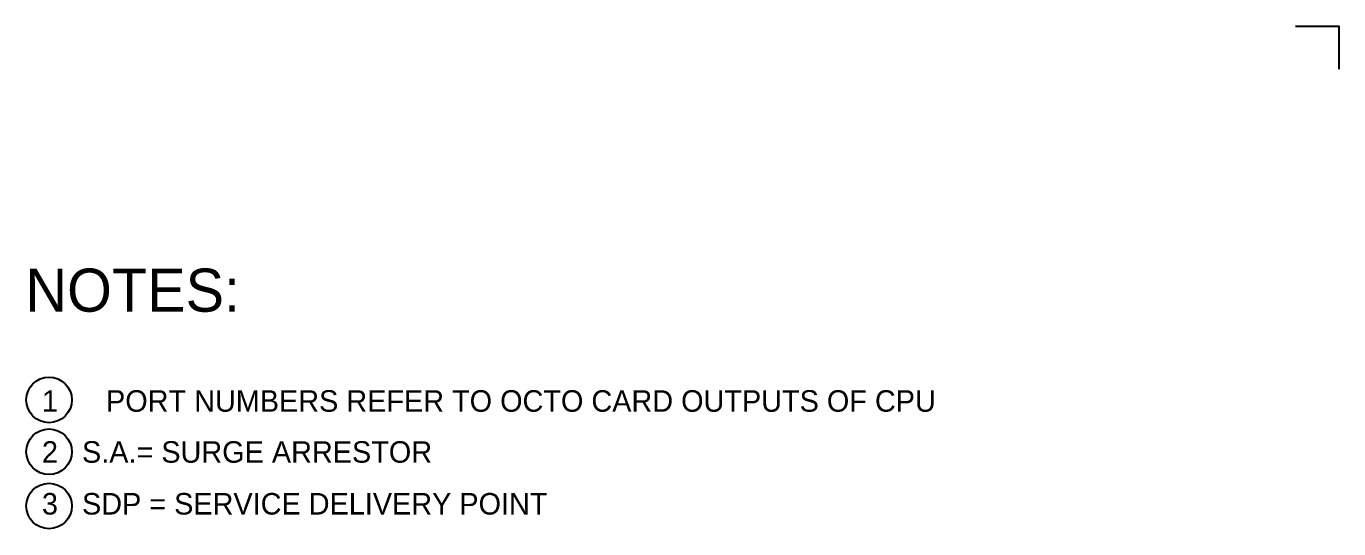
# Model space of a CAD drawing. Extents: x 0 to 2.83, y 0 to 1.83.
# Drawn here: x 2.199 to 2.833, y 1.59 to 1.833 of the extents above; entities that cross this region are included whole.
import ezdxf

# ---------------------------------------------------------------- set-up
doc = ezdxf.new("R2010")
doc.units = 0
for name, color, linetype in [('--ANNO-TEXT', 7, 'Continuous'), ('--ANNO-TITL', 7, 'Continuous'), ('G-OBJT-NEW', 7, 'Continuous')]:
    doc.layers.add(name, color=color, linetype=linetype)

msp = doc.modelspace()

# ---------------------------------------------------------------- linework, layer by layer
msp.add_line((2.83333, 1.83333), (2.83333, 1.83333))
msp.add_lwpolyline([(2.8125, 1.83333), (2.83333, 1.83333), (2.83333, 1.8125)])
at = {"layer": 'G-OBJT-NEW'}
for centre in [(2.21025, 1.65268), (2.21025, 1.62762), (2.21025, 1.60139)]:
    msp.add_circle(centre, 0.01101, dxfattribs=at)

# ---------------------------------------------------------------- texts
at = {"layer": '--ANNO-TEXT'}
for s, p in [('1      PORT NUMBERS REFER TO OCTO CARD OUTPUTS OF CPU', (2.20682, 1.64695)), ('2   S.A.= SURGE ARRESTOR', (2.20682, 1.6223)), ('3   SDP = SERVICE DELIVERY POINT', (2.20682, 1.59725))]:
    msp.add_text(s, height=0.0104167, dxfattribs=at).set_placement(p)
at = {"layer": '--ANNO-TITL'}
msp.add_text('NOTES:', height=0.020833, dxfattribs=at).set_placement((2.19884, 1.69532))

doc.saveas('drawing.dxf')
